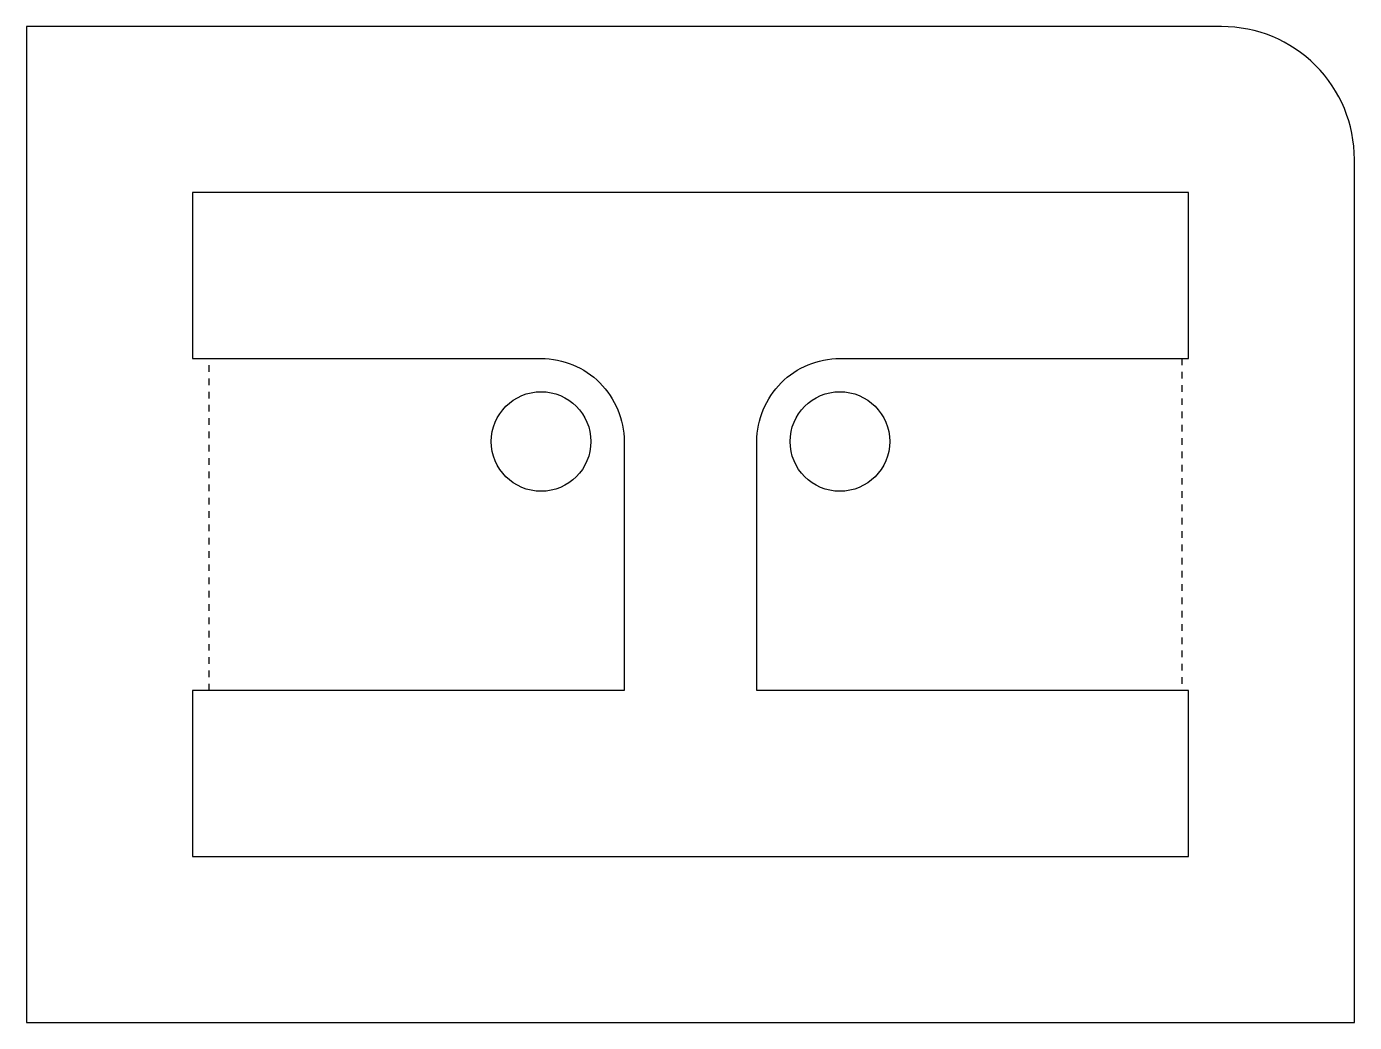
# Model space of a CAD drawing. Header units: millimetres. Extents: x 0 to 400, y 0 to 300.
import ezdxf

# ---------------------------------------------------------------- set-up
doc = ezdxf.new("R2010")
doc.units = ezdxf.units.MM
doc.linetypes.add('DOT', pattern=[4, 2, -2])
doc.layers.get('0').update_dxf_attribs({"color": 250, "linetype": 'CONTINUOUS'})
doc.layers.add('Bend', color=94, linetype='DOT')

msp = doc.modelspace()

# ---------------------------------------------------------------- linework, layer by layer
for points in [[(360, 300), (0, 300), (0, 0), (400, 0), (400, 260, 0.414214)], [(245, 200), (350, 200), (350, 250), (50, 250), (50, 200), (155, 200, -0.414214), (180, 175), (180, 100), (50, 100), (50, 50), (350, 50), (350, 100), (220, 100), (220, 175, -0.414214)]]:
    msp.add_lwpolyline(points, format="xyb", close=True)
for centre in [(155, 175), (245, 175)]:
    msp.add_circle(centre, 15)
at = {"layer": 'Bend'}
for p, q in [((55, 100), (55, 200)), ((348, 200), (348, 100))]:
    msp.add_line(p, q, dxfattribs=at)

doc.saveas('drawing.dxf')
